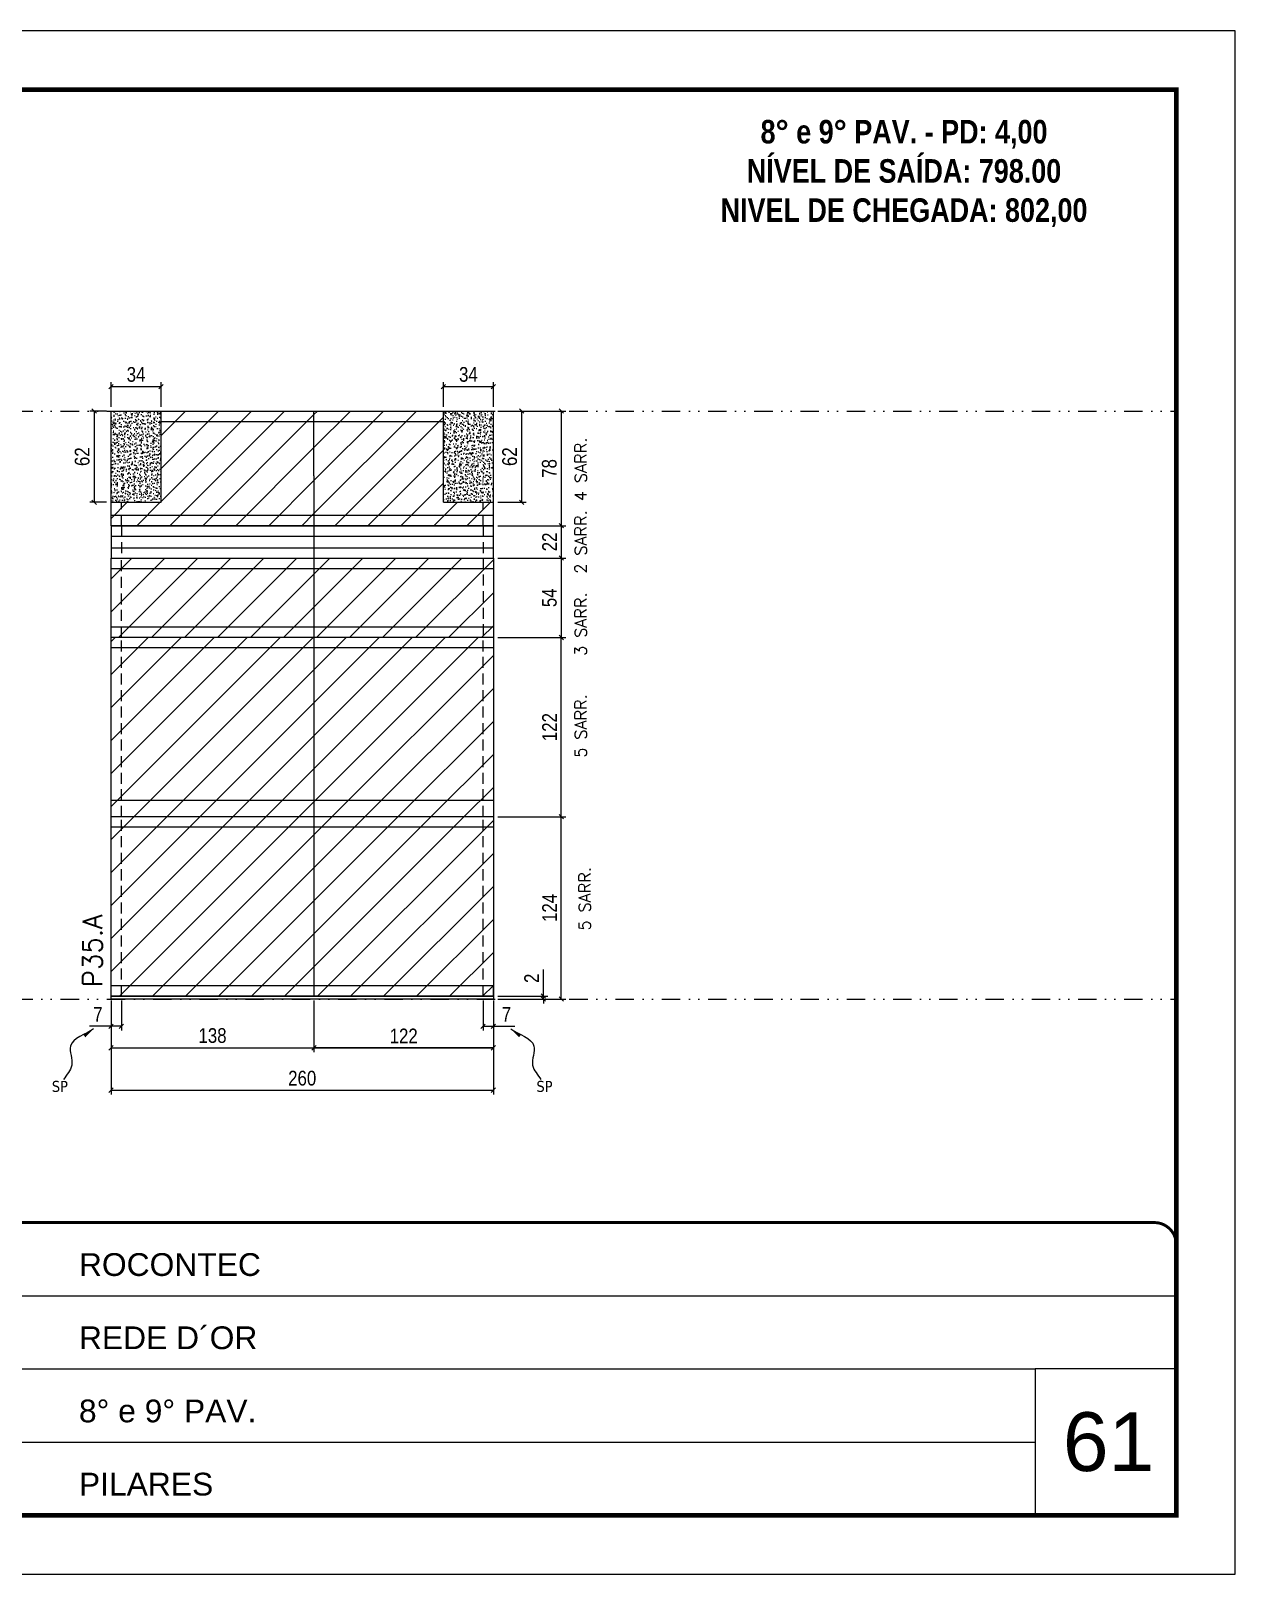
# Model space of a CAD drawing. Extents: x 28748 to 35002, y 14885 to 43501.
# Drawn here: x 29414 to 30233, y 25222 to 26272 of the extents above; entities that cross this region are included whole.
import ezdxf

# ---------------------------------------------------------------- set-up
doc = ezdxf.new("R2010")
doc.units = 0
for name, pattern in [('CONTINUO', [0]), ('DASHED', [0.75, 0.5, -0.25]), ('DIVIDE2', [0.625, 0.25, -0.125, 0, -0.125, 0, -0.125]), ('HIDDEN', [0.375, 0.25, -0.125])]:
    doc.linetypes.add(name, pattern=pattern)
for name, color, linetype, lineweight in [('CARIMBO', 255, 'Continuous', 9), ('Folhas', 255, 'Continuous', 9), ('Hachura', 251, 'Continuous', 9), ('Sarr 2.2x7', 40, 'Continuous', 9), ('SARRAFO DE PRESSAO', 251, 'DASHED', 9), ('Texto Seção', 7, 'Continuous', 15)]:
    doc.layers.add(name, color=color, linetype=linetype, lineweight=lineweight)
for name, color, linetype in [('COTA', 241, 'Continuous'), ('NOMENCLATURA', 7, 'Continuous'), ('Nível', 160, 'Continuous'), ('Painéis', 200, 'Continuous'), ('SARR_2.2x7', 40, 'Continuous'), ('Sarrafo de Pressão', 42, 'HIDDEN'), ('texto', 7, 'Continuous')]:
    doc.layers.add(name, color=color, linetype=linetype)
doc.styles.add('ARIAL', font='arial.ttf')
doc.styles.add('COTA TECNICA', font='techl___.ttf', dxfattribs={"height": 10})
doc.styles.add('COTA TECNICA-50', font='techl___.ttf', dxfattribs={"height": 10})
doc.styles.add('REGUA-120', font='ROMANS.shx', dxfattribs={"height": 15})
doc.styles.add('ROMANC', font='techb___.ttf', dxfattribs={"height": 2.5})
doc.styles.add('ROMANS', font='romans.shx')
doc.styles.get("Standard").update_dxf_attribs({"font": 'arial.ttf'})
doc.dimstyles.new('COTA PAINEL-50', dxfattribs={"dimtxt": 10, "dimasz": 3, "dimexe": 3, "dimexo": 3, "dimgap": 3, "dimtad": 1, "dimdec": 1, "dimzin": 12, "dimdsep": 46, "dimtxsty": 'COTA TECNICA-50', "dimblk1": 'OBLIQUE', "dimblk2": 'OBLIQUE', "dimsah": 1, "dimcen": 0.9, "dimclrd": 4, "dimclre": 4, "dimclrt": 240, "dimadec": 1, "dimazin": 3, "dimtfac": 1, "dimtdec": 1, "dimtmove": 0, "dimatfit": 3, "dimfxl": 1, "dimtolj": 1, "dimtzin": 12, "dimarcsym": 0})
doc.dimstyles.new('PAINEL', dxfattribs={"dimtxt": 10, "dimasz": 3, "dimexe": 3, "dimexo": 3, "dimgap": 3, "dimtad": 1, "dimdec": 1, "dimzin": 12, "dimdsep": 46, "dimtxsty": 'COTA TECNICA', "dimblk1": 'OBLIQUE', "dimblk2": 'OBLIQUE', "dimsah": 1, "dimcen": 0.9, "dimclrd": 4, "dimclre": 4, "dimclrt": 240, "dimadec": 1, "dimazin": 3, "dimtfac": 1, "dimtdec": 1, "dimtmove": 0, "dimatfit": 3, "dimfxl": 1, "dimtolj": 1, "dimtzin": 12, "dimarcsym": 0})
doc.dimstyles.get("Standard").update_dxf_attribs({"dimtxt": 0.18, "dimasz": 0.18, "dimexe": 0.18, "dimexo": 0.0625, "dimgap": 0.09, "dimtad": 0, "dimtih": 1, "dimtoh": 1, "dimdec": 4, "dimzin": 0, "dimdsep": 46, "dimtxsty": 'Standard', "dimcen": 0.09, "dimadec": 0, "dimazin": 0, "dimtfac": 1, "dimtdec": 4, "dimtofl": 0, "dimtmove": 0, "dimatfit": 3, "dimfxl": 1, "dimtolj": 1, "dimtzin": 0, "dimarcsym": 0})
pattern_1 = [(45, (-105041.158, -3225.212), (-11.2253202, 11.2253202), [])]
pattern_2 = [(45, (22629.309, 32144.585), (-11.22532, 11.22532), [])]
pattern_3 = [(50, (23462.558, 29331.3907), (5.46554, -0.4781726), [0.5715, -6.2865]), (355, (23462.558, 29331.3907), (-1.0573026, 5.7317054), [0.4572, -5.0292175]), (100.451445, (23463.0134, 29331.351), (4.4082374, 5.2535326), [0.4857003, -5.3427073]), (46.1842, (23462.558, 29332.915), (8.132371, -1.26127), [0.85725, -9.42975]), (96.63556, (23463.2356, 29332.81), (7.122124, 7.422784), [0.728551, -8.014068]), (351.18415, (23462.558, 29332.915), (7.122124, 7.422784), [0.685799, -7.543792]), (21, (23463.32, 29332.5337), (4.5484317, -3.067956), [0.5715, -6.2865]), (326, (23463.32, 29332.5337), (1.854061, 5.525639), [0.4572, -5.0292]), (71.451445, (23463.699, 29332.278), (6.4024926, 2.457683), [0.4857003, -5.342698]), (37.5, (23462.558, 29331.3907), (0.0926581, 2.53665117), [0, -4.96824, 0, -5.1054, 0, -5.04825]), (7.5, (23462.558, 29331.3907), (2.0045899, 3.0054172), [0, -2.91084, 0, -4.85394, 0, -1.92405]), (327.5, (23460.8586, 29331.3907), (4.06771786, -0.1718623), [0, -1.905, 0, -5.9436, 0, -7.8867]), (317.5, (23460.0966, 29331.3907), (4.4438754, 0.7627947), [0, -2.4765, 0, -3.94716, 0, -5.6007])]

# ---------------------------------------------------------------- blocks, each defined once
blk = doc.blocks.new('9999999999')
at = {"color": 30, "linetype": 'CONTINUO'}
for p, q in [((98564.6, 34379.6), (99584, 34379.6)), ((98564.6, 34329.8), (99488, 34329.8)), ((99584, 34329.8), (99488, 34329.8)), ((99488, 34329.8), (99488, 34230.2)), ((98564.6, 34280), (99488, 34280))]:
    blk.add_line(p, q, dxfattribs=at)
at = {"color": 30, "linetype": 'CONTINUO', "const_width": 2}
blk.add_lwpolyline([(99584, 34230.2), (99584, 34414.4, 0.414214), (99569, 34429.4), (98229, 34429.4, 0.414214), (98214, 34414.4), (98214, 34245.2, 0.414214), (98229, 34230.2), (99584, 34230.2)], format="xyb", dxfattribs=at)
at = {"layer": 'Folhas'}
blk.add_lwpolyline([(98139, 34190.2), (99624, 34190.2), (99624, 35240.2), (98139, 35240.2)], close=True, dxfattribs=at)
at = {"layer": 'Folhas', "color": 30, "const_width": 3}
blk.add_lwpolyline([(98214, 34230.2), (99584, 34230.2), (99584, 35200.2), (98214, 35200.2)], close=True, dxfattribs=at)
at = {"color": 7, "linetype": 'Continuous', "ltscale": 5, "style": 'ARIAL'}
for s, height, p in [('ROCONTEC', 15.48, (98837.7, 34393.1)), ('REDE D´OR', 15.48, (98837.7, 34343.3)), ('8° e 9° PAV.', 15.483, (98837.7, 34293.5)), ('PILARES', 15.48, (98837.7, 34243.7))]:
    blk.add_text(s, height=height, dxfattribs=at).set_placement(p)
blk = doc.blocks.new('_Oblique')
at = {"color": 0, "linetype": 'ByBlock', "lineweight": -2}
blk.add_line((-0.5, -0.5), (0.5, 0.5), dxfattribs=at)
blk = doc.blocks.new('*D1100')
at = {"layer": 'COTA', "color": 4, "lineweight": -2, "transparency": 16777216}
for p, q in [((29468.9, 25612.4), (29468.9, 25548.4)), ((29728.9, 25612.4), (29728.9, 25548.4)), ((29468.9, 25551.4), (29728.9, 25551.4))]:
    blk.add_line(p, q, dxfattribs=at)
at = {"layer": 'Defpoints', "color": 0, "transparency": 16777216}
for p in [(29468.9, 25615.4), (29728.9, 25615.4), (29728.9, 25551.4)]:
    blk.add_point(p, dxfattribs=at)
at = {"layer": 'COTA', "color": 4, "lineweight": -2, "transparency": 16777216, "xscale": 3, "yscale": 3, "zscale": 3, "rotation": 180}
blk.add_blockref('_Oblique', (29468.9, 25551.4), dxfattribs=at)
at = {"layer": 'COTA', "color": 4, "lineweight": -2, "transparency": 16777216, "xscale": 3, "yscale": 3, "zscale": 3}
blk.add_blockref('_Oblique', (29728.9, 25551.4), dxfattribs=at)
at = {"layer": 'COTA', "color": 240, "transparency": 16777216, "insert": (29598.9, 25559.5), "char_height": 10, "attachment_point": 5, "style": 'COTA TECNICA'}
blk.add_mtext('\\A1;260', dxfattribs=at)
blk = doc.blocks.new('*D1101')
at = {"layer": 'COTA', "color": 4, "lineweight": -2, "transparency": 16777216}
for p, q in [((29468.9, 25610.4), (29468.9, 25591.9)), ((29475.9, 25612.4), (29475.9, 25591.9)), ((29468.9, 25594.9), (29454.2, 25594.9)), ((29475.9, 25594.9), (29468.9, 25594.9))]:
    blk.add_line(p, q, dxfattribs=at)
at = {"layer": 'Defpoints', "color": 0, "transparency": 16777216}
for p in [(29468.9, 25613.4), (29475.9, 25615.4), (29468.9, 25594.9)]:
    blk.add_point(p, dxfattribs=at)
at = {"layer": 'COTA', "color": 4, "lineweight": -2, "transparency": 16777216, "xscale": 3, "yscale": 3, "zscale": 3, "rotation": 180}
blk.add_blockref('_Oblique', (29468.9, 25594.9), dxfattribs=at)
at = {"layer": 'COTA', "color": 4, "lineweight": -2, "transparency": 16777216, "xscale": 3, "yscale": 3, "zscale": 3}
blk.add_blockref('_Oblique', (29475.9, 25594.9), dxfattribs=at)
at = {"layer": 'COTA', "color": 240, "transparency": 16777216, "insert": (29460, 25603), "char_height": 10, "attachment_point": 5, "style": 'COTA TECNICA-50'}
blk.add_mtext('\\A1;7', dxfattribs=at)
blk = doc.blocks.new('*D1102')
at = {"layer": 'COTA', "color": 4, "lineweight": -2, "transparency": 16777216}
for p, q in [((29721.9, 25612.4), (29721.9, 25591.9)), ((29728.9, 25610.4), (29728.9, 25591.9)), ((29721.9, 25594.9), (29728.9, 25594.9)), ((29728.9, 25594.9), (29743.6, 25594.9))]:
    blk.add_line(p, q, dxfattribs=at)
at = {"layer": 'Defpoints', "color": 0, "transparency": 16777216}
for p in [(29721.9, 25615.4), (29728.9, 25613.4), (29728.9, 25594.9)]:
    blk.add_point(p, dxfattribs=at)
at = {"layer": 'COTA', "color": 4, "lineweight": -2, "transparency": 16777216, "xscale": 3, "yscale": 3, "zscale": 3, "rotation": 180}
blk.add_blockref('_Oblique', (29721.9, 25594.9), dxfattribs=at)
at = {"layer": 'COTA', "color": 4, "lineweight": -2, "transparency": 16777216, "xscale": 3, "yscale": 3, "zscale": 3}
blk.add_blockref('_Oblique', (29728.9, 25594.9), dxfattribs=at)
at = {"layer": 'COTA', "color": 240, "transparency": 16777216, "insert": (29737.8, 25603), "char_height": 10, "attachment_point": 5, "style": 'COTA TECNICA-50'}
blk.add_mtext('\\A1;7', dxfattribs=at)
blk = doc.blocks.new('*D1103')
at = {"layer": 'COTA', "color": 4, "lineweight": -2, "transparency": 16777216}
for p, q in [((29731.9, 25737.4), (29778.1, 25737.4)), ((29775.1, 25613.4), (29775.1, 25737.4)), ((29731.9, 25613.4), (29778.1, 25613.4))]:
    blk.add_line(p, q, dxfattribs=at)
at = {"layer": 'Defpoints', "color": 0, "transparency": 16777216}
for p in [(29728.9, 25737.4), (29775.1, 25737.4), (29728.9, 25613.4)]:
    blk.add_point(p, dxfattribs=at)
at = {"layer": 'COTA', "color": 4, "lineweight": -2, "transparency": 16777216, "xscale": 3, "yscale": 3, "zscale": 3}
for p, rotation in [((29775.1, 25737.4), 90), ((29775.1, 25613.4), 270)]:
    blk.add_blockref('_Oblique', p, dxfattribs=dict(at, rotation=rotation))
at = {"layer": 'COTA', "color": 240, "transparency": 16777216, "insert": (29767.1, 25675.4), "char_height": 10, "attachment_point": 5, "rotation": 90, "style": 'COTA TECNICA-50'}
blk.add_mtext('\\A1;124', dxfattribs=at)
blk = doc.blocks.new('*D1104')
at = {"layer": 'COTA', "color": 4, "lineweight": -2, "transparency": 16777216}
for p, q in [((29762.9, 25615.4), (29762.9, 25633.5)), ((29731.9, 25615.4), (29765.9, 25615.4)), ((29731.9, 25613.4), (29765.9, 25613.4)), ((29762.9, 25613.4), (29762.9, 25615.4)), ((29762.9, 25613.4), (29762.9, 25610.4))]:
    blk.add_line(p, q, dxfattribs=at)
at = {"layer": 'Defpoints', "color": 0, "transparency": 16777216}
for p in [(29728.9, 25615.4), (29728.9, 25613.4), (29762.9, 25613.4)]:
    blk.add_point(p, dxfattribs=at)
at = {"layer": 'COTA', "color": 4, "lineweight": -2, "transparency": 16777216, "xscale": 3, "yscale": 3, "zscale": 3}
for p, rotation in [((29762.9, 25615.4), 270), ((29762.9, 25613.4), 90)]:
    blk.add_blockref('_Oblique', p, dxfattribs=dict(at, rotation=rotation))
at = {"layer": 'COTA', "color": 240, "transparency": 16777216, "insert": (29754.9, 25627.5), "char_height": 10, "attachment_point": 5, "rotation": 90, "style": 'COTA TECNICA-50'}
blk.add_mtext('\\A1;2', dxfattribs=at)
blk = doc.blocks.new('*D1105')
at = {"layer": 'COTA', "color": 4, "linetype": 'ByBlock', "lineweight": -2, "transparency": 16777216}
for p, q in [((29731.9, 25859.4), (29778.1, 25859.4)), ((29775.1, 25737.4), (29775.1, 25859.4)), ((29731.9, 25737.4), (29778.1, 25737.4))]:
    blk.add_line(p, q, dxfattribs=at)
at = {"layer": 'Defpoints', "color": 0, "linetype": 'ByBlock', "transparency": 16777216}
for p in [(29728.9, 25859.4), (29775.1, 25859.4), (29728.9, 25737.4)]:
    blk.add_point(p, dxfattribs=at)
at = {"layer": 'COTA', "color": 4, "linetype": 'ByBlock', "lineweight": -2, "transparency": 16777216, "xscale": 3, "yscale": 3, "zscale": 3}
for p, rotation in [((29775.1, 25859.4), 90), ((29775.1, 25737.4), 270)]:
    blk.add_blockref('_Oblique', p, dxfattribs=dict(at, rotation=rotation))
at = {"layer": 'COTA', "color": 240, "linetype": 'ByBlock', "transparency": 16777216, "insert": (29767.1, 25798.4), "char_height": 10, "attachment_point": 5, "rotation": 90, "style": 'COTA TECNICA'}
blk.add_mtext('\\A1;122', dxfattribs=at)
blk = doc.blocks.new('*D1888')
at = {"layer": 'COTA', "color": 4, "linetype": 'ByBlock', "lineweight": -2, "transparency": 16777216}
for p, q in [((29606.9, 25612.4), (29606.9, 25577.2)), ((29728.9, 25612.4), (29728.9, 25577.2)), ((29728.9, 25580.2), (29606.9, 25580.2))]:
    blk.add_line(p, q, dxfattribs=at)
at = {"layer": 'Defpoints', "color": 0, "linetype": 'ByBlock', "transparency": 16777216}
for p in [(29606.9, 25615.4), (29728.9, 25615.4), (29606.9, 25580.2)]:
    blk.add_point(p, dxfattribs=at)
at = {"layer": 'COTA', "color": 4, "linetype": 'ByBlock', "lineweight": -2, "transparency": 16777216, "xscale": 3, "yscale": 3, "zscale": 3, "rotation": 180}
blk.add_blockref('_Oblique', (29606.9, 25580.2), dxfattribs=at)
at = {"layer": 'COTA', "color": 4, "linetype": 'ByBlock', "lineweight": -2, "transparency": 16777216, "xscale": 3, "yscale": 3, "zscale": 3}
blk.add_blockref('_Oblique', (29728.9, 25580.2), dxfattribs=at)
at = {"layer": 'COTA', "color": 240, "linetype": 'ByBlock', "transparency": 16777216, "insert": (29667.9, 25588.3), "char_height": 10, "attachment_point": 5, "style": 'COTA TECNICA'}
blk.add_mtext('\\A1;122', dxfattribs=at)
blk = doc.blocks.new('*D1889')
at = {"layer": 'COTA', "color": 4, "linetype": 'ByBlock', "lineweight": -2, "transparency": 16777216}
for p, q in [((29606.9, 25612.4), (29606.9, 25577.2)), ((29728.9, 25610.4), (29728.9, 25577.2)), ((29606.9, 25580.2), (29728.9, 25580.2))]:
    blk.add_line(p, q, dxfattribs=at)
at = {"layer": 'Defpoints', "color": 0, "linetype": 'ByBlock', "transparency": 16777216}
for p in [(29606.9, 25615.4), (29728.9, 25613.4), (29728.9, 25580.2)]:
    blk.add_point(p, dxfattribs=at)
at = {"layer": 'COTA', "color": 4, "linetype": 'ByBlock', "lineweight": -2, "transparency": 16777216, "xscale": 3, "yscale": 3, "zscale": 3, "rotation": 180}
blk.add_blockref('_Oblique', (29606.9, 25580.2), dxfattribs=at)
at = {"layer": 'COTA', "color": 4, "linetype": 'ByBlock', "lineweight": -2, "transparency": 16777216, "xscale": 3, "yscale": 3, "zscale": 3}
blk.add_blockref('_Oblique', (29728.9, 25580.2), dxfattribs=at)
at = {"layer": 'COTA', "color": 240, "linetype": 'ByBlock', "transparency": 16777216, "insert": (29667.9, 25588.3), "char_height": 10, "attachment_point": 5, "style": 'COTA TECNICA'}
blk.add_mtext('\\A1;122', dxfattribs=at)
blk = doc.blocks.new('*D1953')
at = {"layer": 'COTA', "color": 4, "linetype": 'ByBlock', "lineweight": -2, "transparency": 16777216}
for p, q in [((29468.9, 25610.4), (29468.9, 25577.2)), ((29606.9, 25612.4), (29606.9, 25577.2)), ((29468.9, 25580.2), (29606.9, 25580.2))]:
    blk.add_line(p, q, dxfattribs=at)
at = {"layer": 'Defpoints', "color": 0, "linetype": 'ByBlock', "transparency": 16777216}
for p in [(29468.9, 25613.4), (29606.9, 25615.4), (29606.9, 25580.2)]:
    blk.add_point(p, dxfattribs=at)
at = {"layer": 'COTA', "color": 4, "linetype": 'ByBlock', "lineweight": -2, "transparency": 16777216, "xscale": 3, "yscale": 3, "zscale": 3, "rotation": 180}
blk.add_blockref('_Oblique', (29468.9, 25580.2), dxfattribs=at)
at = {"layer": 'COTA', "color": 4, "linetype": 'ByBlock', "lineweight": -2, "transparency": 16777216, "xscale": 3, "yscale": 3, "zscale": 3}
blk.add_blockref('_Oblique', (29606.9, 25580.2), dxfattribs=at)
at = {"layer": 'COTA', "color": 240, "linetype": 'ByBlock', "transparency": 16777216, "insert": (29537.9, 25588.5), "char_height": 10, "attachment_point": 5, "style": 'COTA TECNICA'}
blk.add_mtext('\\A1;138', dxfattribs=at)
blk = doc.blocks.new('*D1957')
at = {"layer": 'COTA', "color": 4, "lineweight": -2, "transparency": 16777216}
for p, q in [((29731.9, 26013.4), (29778.1, 26013.4)), ((29775.1, 26013.4), (29775.1, 25935.4)), ((29731.9, 25935.4), (29778.1, 25935.4))]:
    blk.add_line(p, q, dxfattribs=at)
at = {"layer": 'Defpoints', "color": 0, "transparency": 16777216}
for p in [(29728.9, 26013.4), (29728.9, 25935.4), (29775.1, 25935.4)]:
    blk.add_point(p, dxfattribs=at)
at = {"layer": 'COTA', "color": 4, "lineweight": -2, "transparency": 16777216, "xscale": 3, "yscale": 3, "zscale": 3}
for p, rotation in [((29775.1, 26013.4), 90), ((29775.1, 25935.4), 270)]:
    blk.add_blockref('_Oblique', p, dxfattribs=dict(at, rotation=rotation))
at = {"layer": 'COTA', "color": 240, "transparency": 16777216, "insert": (29767, 25974.4), "char_height": 10, "attachment_point": 5, "rotation": 90, "style": 'COTA TECNICA'}
blk.add_mtext('\\A1;78', dxfattribs=at)
blk = doc.blocks.new('*D1911')
at = {"layer": 'COTA', "color": 4, "lineweight": -2, "transparency": 16777216}
for p, q in [((29731.9, 26013.4), (29751.1, 26013.4)), ((29748.1, 26013.4), (29748.1, 25951.4)), ((29731.9, 25951.4), (29751.1, 25951.4))]:
    blk.add_line(p, q, dxfattribs=at)
at = {"layer": 'Defpoints', "color": 0, "transparency": 16777216}
for p in [(29728.9, 26013.4), (29728.9, 25951.4), (29748.1, 25951.4)]:
    blk.add_point(p, dxfattribs=at)
at = {"layer": 'COTA', "color": 4, "lineweight": -2, "transparency": 16777216, "xscale": 3, "yscale": 3, "zscale": 3}
for p, rotation in [((29748.1, 26013.4), 90), ((29748.1, 25951.4), 270)]:
    blk.add_blockref('_Oblique', p, dxfattribs=dict(at, rotation=rotation))
at = {"layer": 'COTA', "color": 240, "transparency": 16777216, "insert": (29740, 25982.4), "char_height": 10, "attachment_point": 5, "rotation": 90, "style": 'COTA TECNICA'}
blk.add_mtext('\\A1;62', dxfattribs=at)
blk = doc.blocks.new('*D1912')
at = {"layer": 'COTA', "color": 4, "lineweight": -2, "transparency": 16777216}
for p, q in [((29694.9, 26016.4), (29694.9, 26033.1)), ((29694.9, 26030.1), (29728.9, 26030.1)), ((29728.9, 26016.4), (29728.9, 26033.1))]:
    blk.add_line(p, q, dxfattribs=at)
at = {"layer": 'Defpoints', "color": 0, "transparency": 16777216}
for p in [(29728.9, 26030.1), (29694.9, 26013.4), (29728.9, 26013.4)]:
    blk.add_point(p, dxfattribs=at)
at = {"layer": 'COTA', "color": 4, "lineweight": -2, "transparency": 16777216, "xscale": 3, "yscale": 3, "zscale": 3, "rotation": 180}
blk.add_blockref('_Oblique', (29694.9, 26030.1), dxfattribs=at)
at = {"layer": 'COTA', "color": 4, "lineweight": -2, "transparency": 16777216, "xscale": 3, "yscale": 3, "zscale": 3}
blk.add_blockref('_Oblique', (29728.9, 26030.1), dxfattribs=at)
at = {"layer": 'COTA', "color": 240, "transparency": 16777216, "insert": (29711.9, 26038.3), "char_height": 10, "attachment_point": 5, "style": 'COTA TECNICA'}
blk.add_mtext('\\A1;34', dxfattribs=at)
blk = doc.blocks.new('*D1913')
at = {"layer": 'COTA', "color": 4, "lineweight": -2, "transparency": 16777216}
for p, q in [((29468.9, 26016.4), (29468.9, 26033.1)), ((29468.9, 26030.1), (29502.9, 26030.1)), ((29502.9, 26016.4), (29502.9, 26033.1))]:
    blk.add_line(p, q, dxfattribs=at)
at = {"layer": 'Defpoints', "color": 0, "transparency": 16777216}
for p in [(29502.9, 26030.1), (29468.9, 26013.4), (29502.9, 26013.4)]:
    blk.add_point(p, dxfattribs=at)
at = {"layer": 'COTA', "color": 4, "lineweight": -2, "transparency": 16777216, "xscale": 3, "yscale": 3, "zscale": 3, "rotation": 180}
blk.add_blockref('_Oblique', (29468.9, 26030.1), dxfattribs=at)
at = {"layer": 'COTA', "color": 4, "lineweight": -2, "transparency": 16777216, "xscale": 3, "yscale": 3, "zscale": 3}
blk.add_blockref('_Oblique', (29502.9, 26030.1), dxfattribs=at)
at = {"layer": 'COTA', "color": 240, "transparency": 16777216, "insert": (29485.9, 26038.3), "char_height": 10, "attachment_point": 5, "style": 'COTA TECNICA'}
blk.add_mtext('\\A1;34', dxfattribs=at)
blk = doc.blocks.new('*D2075')
at = {"layer": 'COTA', "color": 4, "lineweight": -2, "transparency": 16777216}
for p, q in [((29465.9, 26013.4), (29454.4, 26013.4)), ((29457.4, 26013.4), (29457.4, 25951.4)), ((29465.9, 25951.4), (29454.4, 25951.4))]:
    blk.add_line(p, q, dxfattribs=at)
at = {"layer": 'Defpoints', "color": 0, "transparency": 16777216}
for p in [(29468.9, 26013.4), (29457.4, 25951.4), (29468.9, 25951.4)]:
    blk.add_point(p, dxfattribs=at)
at = {"layer": 'COTA', "color": 4, "lineweight": -2, "transparency": 16777216, "xscale": 3, "yscale": 3, "zscale": 3}
for p, rotation in [((29457.4, 26013.4), 90), ((29457.4, 25951.4), 270)]:
    blk.add_blockref('_Oblique', p, dxfattribs=dict(at, rotation=rotation))
at = {"layer": 'COTA', "color": 240, "transparency": 16777216, "insert": (29449.3, 25982.4), "char_height": 10, "attachment_point": 5, "rotation": 90, "style": 'COTA TECNICA-50'}
blk.add_mtext('\\A1;62', dxfattribs=at)
blk = doc.blocks.new('*D2326')
at = {"layer": 'COTA', "color": 4, "lineweight": -2, "transparency": 16777216}
for p, q in [((29731.9, 25913.4), (29778.1, 25913.4)), ((29775.1, 25913.4), (29775.1, 25859.4)), ((29731.9, 25859.4), (29778.1, 25859.4))]:
    blk.add_line(p, q, dxfattribs=at)
at = {"layer": 'Defpoints', "color": 0, "transparency": 16777216}
for p in [(29728.9, 25913.4), (29728.9, 25859.4), (29775.1, 25859.4)]:
    blk.add_point(p, dxfattribs=at)
at = {"layer": 'COTA', "color": 4, "lineweight": -2, "transparency": 16777216, "xscale": 3, "yscale": 3, "zscale": 3}
for p, rotation in [((29775.1, 25913.4), 90), ((29775.1, 25859.4), 270)]:
    blk.add_blockref('_Oblique', p, dxfattribs=dict(at, rotation=rotation))
at = {"layer": 'COTA', "color": 240, "transparency": 16777216, "insert": (29767, 25886.4), "char_height": 10, "attachment_point": 5, "rotation": 90, "style": 'COTA TECNICA'}
blk.add_mtext('\\A1;54', dxfattribs=at)
blk = doc.blocks.new('*D2480')
at = {"layer": 'COTA', "color": 4, "lineweight": -2, "transparency": 16777216}
for p, q in [((29731.9, 25935.4), (29778.1, 25935.4)), ((29775.1, 25935.4), (29775.1, 25913.4)), ((29731.9, 25913.4), (29778.1, 25913.4))]:
    blk.add_line(p, q, dxfattribs=at)
at = {"layer": 'Defpoints', "color": 0, "transparency": 16777216}
for p in [(29728.9, 25935.4), (29728.9, 25913.4), (29775.1, 25913.4)]:
    blk.add_point(p, dxfattribs=at)
at = {"layer": 'COTA', "color": 4, "lineweight": -2, "transparency": 16777216, "xscale": 3, "yscale": 3, "zscale": 3}
for p, rotation in [((29775.1, 25935.4), 90), ((29775.1, 25913.4), 270)]:
    blk.add_blockref('_Oblique', p, dxfattribs=dict(at, rotation=rotation))
at = {"layer": 'COTA', "color": 240, "transparency": 16777216, "insert": (29767.1, 25924.4), "char_height": 10, "attachment_point": 5, "rotation": 90, "style": 'COTA TECNICA'}
blk.add_mtext('\\A1;22', dxfattribs=at)

msp = doc.modelspace()

# ---------------------------------------------------------------- hatches: boundary and pattern name
at = {"layer": 'COTA', "linetype": 'ByBlock'}
h = msp.add_hatch(dxfattribs=at)
h.set_pattern_fill('AR-CONC', color=256, scale=0.03)
h.set_pattern_definition(pattern_3)
h.paths.add_polyline_path([(29468.89, 25951.4), (29502.89, 25951.4), (29502.89, 26013.4), (29468.89, 26013.4)])
h = msp.add_hatch(dxfattribs=at)
h.set_pattern_fill('AR-CONC', color=256, scale=0.03)
h.set_pattern_definition(pattern_3)
h.paths.add_polyline_path([(29728.89, 26013.4), (29694.89, 26013.4), (29694.89, 25951.4), (29728.89, 25951.4)])
at = {"layer": 'Hachura', "linetype": 'ByBlock'}
h = msp.add_hatch(dxfattribs=at)
h.set_pattern_fill('ANSI31', color=256, scale=5)
h.set_pattern_definition(pattern_2)
h.paths.add_polyline_path([(29468.89, 25935.4), (29606.89, 25935.4), (29606.89, 25969.4), (29606.89, 26013.4), (29502.89, 26013.4), (29502.89, 25951.4), (29468.89, 25951.4)])
h = msp.add_hatch(dxfattribs=at)
h.set_pattern_fill('ANSI31', color=256, scale=5)
h.set_pattern_definition(pattern_2)
h.paths.add_polyline_path([(29606.89, 25935.4), (29728.89, 25935.4), (29728.89, 25951.4), (29694.89, 25951.4), (29694.89, 26013.4), (29606.89, 26013.4), (29606.89, 25969.4)])
at = {"layer": 'Hachura'}
h = msp.add_hatch(dxfattribs=at)
h.set_pattern_fill('ANSI31', color=256, scale=5)
h.paths.add_polyline_path([(29606.89, 25913.4), (29468.89, 25913.4), (29468.89, 25859.4), (29606.89, 25859.4)])
h = msp.add_hatch(dxfattribs=at)
h.set_pattern_fill('ANSI31', color=256, scale=5)
h.paths.add_polyline_path([(29728.89, 25913.4), (29606.89, 25913.4), (29606.89, 25859.4), (29728.89, 25859.4)])
at = {"layer": 'Hachura', "linetype": 'ByBlock'}
h = msp.add_hatch(dxfattribs=at)
h.set_pattern_fill('ANSI31', color=256, scale=5)
h.set_pattern_definition(pattern_1)
h.paths.add_polyline_path([(29468.89, 25859.4), (29468.89, 25737.4), (29606.89, 25737.4), (29606.89, 25859.4)])
h = msp.add_hatch(dxfattribs=at)
h.set_pattern_fill('ANSI31', color=256, scale=5)
h.set_pattern_definition(pattern_1)
h.paths.add_polyline_path([(29606.89, 25737.4), (29728.89, 25737.4), (29728.89, 25859.4), (29606.89, 25859.4)])
h = msp.add_hatch(dxfattribs=at)
h.set_pattern_fill('ANSI31', color=256, scale=5)
h.set_pattern_definition(pattern_1)
h.paths.add_polyline_path([(29606.89, 25737.4), (29468.89, 25737.4), (29468.89, 25615.4), (29606.89, 25615.4)])
h = msp.add_hatch(dxfattribs=at)
h.set_pattern_fill('ANSI31', color=256, scale=5)
h.set_pattern_definition(pattern_1)
h.paths.add_polyline_path([(29606.89, 25737.4), (29606.89, 25615.4), (29728.89, 25615.4), (29728.89, 25737.4)])

# ---------------------------------------------------------------- linework, layer by layer
at = {"layer": 'COTA', "linetype": 'ByBlock'}
for p, q in [((29468.89, 25951.4), (29468.89, 26013.4)), ((29468.89, 26013.4), (29502.89, 26013.4)), ((29694.89, 26013.4), (29728.89, 26013.4)), ((29728.89, 25951.4), (29728.89, 26013.4))]:
    msp.add_line(p, q, dxfattribs=at)
at = {"layer": 'Nível', "color": 4, "linetype": 'DIVIDE2', "ltscale": 50}
for p, q in [((29183, 26013.4), (30193.34, 26013.4)), ((29183, 25613.4), (30193.34, 25613.4))]:
    msp.add_line(p, q, dxfattribs=at)
at = {"layer": 'Painéis'}
for p, q in [((29502.89, 25951.4), (29502.89, 26013.4)), ((29502.89, 26013.4), (29606.89, 26013.4)), ((29606.89, 25969.4), (29606.89, 26013.4)), ((29606.89, 26013.4), (29694.89, 26013.4)), ((29694.89, 25951.4), (29694.89, 26013.4)), ((29606.89, 25969.4), (29606.89, 25935.4)), ((29468.89, 25935.4), (29468.89, 25951.4)), ((29468.89, 25951.4), (29502.89, 25951.4)), ((29694.89, 25951.4), (29728.89, 25951.4)), ((29728.89, 25935.4), (29728.89, 25951.4)), ((29728.89, 25935.4), (29468.89, 25935.4)), ((29468.89, 25935.4), (29728.89, 25935.4)), ((29468.89, 25935.4), (29728.89, 25935.4)), ((29468.89, 25935.4), (29468.89, 25913.4)), ((29606.89, 25935.4), (29606.89, 25913.4)), ((29728.89, 25913.4), (29728.89, 25935.4)), ((29468.89, 25859.4), (29468.89, 25913.4)), ((29468.89, 25913.4), (29728.89, 25913.4)), ((29606.89, 25913.4), (29606.89, 25859.4)), ((29728.89, 25913.4), (29728.89, 25859.4)), ((29468.89, 25615.4), (29468.89, 25859.4)), ((29728.89, 25859.4), (29468.89, 25859.4)), ((29606.89, 25859.4), (29606.89, 25615.4)), ((29728.89, 25859.4), (29728.89, 25615.4)), ((29728.89, 25737.4), (29468.89, 25737.4)), ((29468.89, 25615.4), (29728.89, 25615.4))]:
    msp.add_line(p, q, dxfattribs=at)
msp.add_lwpolyline([(29468.89, 25615.4), (29728.89, 25615.4), (29728.89, 25613.4), (29468.89, 25613.4)], close=True, dxfattribs=at)
at = {"layer": 'Sarr 2.2x7'}
for p, q in [((29728.89, 25748.4), (29468.89, 25748.4)), ((29728.89, 25730.4), (29468.89, 25730.4)), ((29728.89, 25622.4), (29468.89, 25622.4)), ((29728.89, 25615.4), (29468.89, 25615.4))]:
    msp.add_line(p, q, dxfattribs=at)
at = {"layer": 'Sarr 2.2x7', "linetype": 'Continuous'}
for p, q in [((29468.89, 25737.4), (29468.89, 25744.4)), ((29468.89, 25615.4), (29468.89, 25622.4)), ((29728.89, 25615.4), (29728.89, 25622.4))]:
    msp.add_line(p, q, dxfattribs=at)
at = {"layer": 'SARR_2.2x7'}
for p, q in [((29502.89, 26006.4), (29606.89, 26006.4)), ((29606.89, 26006.4), (29694.89, 26006.4)), ((29606.89, 25942.4), (29468.89, 25942.4)), ((29728.89, 25942.4), (29606.89, 25942.4)), ((29468.89, 25928.4), (29728.89, 25928.4)), ((29468.89, 25920.4), (29728.89, 25920.4)), ((29468.89, 25906.4), (29728.89, 25906.4)), ((29728.89, 25866.4), (29468.89, 25866.4)), ((29728.89, 25852.4), (29468.89, 25852.4))]:
    msp.add_line(p, q, dxfattribs=at)
at = {"layer": 'Sarrafo de Pressão', "ltscale": 30}
for p, q in [((29475.89, 25935.4), (29475.89, 25951.4)), ((29721.89, 25935.4), (29721.89, 25951.4)), ((29475.89, 25935.4), (29475.89, 25913.4)), ((29721.89, 25935.4), (29721.89, 25913.4)), ((29475.89, 25859.4), (29475.89, 25913.4)), ((29721.89, 25913.4), (29721.89, 25859.4)), ((29475.89, 25737.4), (29475.89, 25859.4)), ((29721.89, 25737.4), (29721.89, 25859.4)), ((29475.89, 25615.4), (29475.89, 25737.4)), ((29721.89, 25615.4), (29721.89, 25737.4))]:
    msp.add_line(p, q, dxfattribs=at)

# ---------------------------------------------------------------- block references
at = {"layer": 'SARRAFO DE PRESSAO', "color": 6, "linetype": 'ByBlock'}
msp.add_blockref('9999999999', (-69390.64, -8968.09), dxfattribs=at)

# ---------------------------------------------------------------- texts
at = {"layer": 'CARIMBO', "style": 'ARIAL'}
msp.add_text('61', height=40, dxfattribs=at).set_placement((30116.2, 25292.26))
at = {"layer": 'NOMENCLATURA', "color": 2, "insert": (30008.17, 26238.18), "char_height": 16, "attachment_point": 2, "style": 'ROMANC'}
msp.add_mtext_dynamic_manual_height_columns('\\P8° e 9° PAV. - PD: 4,00\\PNÍVEL DE SAÍDA: 798.00\\PNIVEL DE CHEGADA: 802,00', width=300.2766, gutter_width=1, heights=[0], dxfattribs=at)
at = {"layer": 'texto', "color": 0, "char_height": 7.5, "attachment_point": 5}
for insert in [(29434.11, 25553.91), (29763.67, 25553.91)]:
    msp.add_mtext('{\\fTahoma|b0|i0|c0|p34;\\C4;SP}', dxfattribs=dict(at, insert=insert))
at = {"layer": 'Texto Seção', "linetype": 'Continuous', "style": 'ROMANS'}
for s, p in [('4 SARR.', (29792.33, 25952.2)), ('2 SARR.', (29792.33, 25902.79)), ('3 SARR.', (29792.33, 25846.89)), ('5 SARR.', (29792.33, 25777.62)), ('5 SARR.', (29795.04, 25660.03))]:
    msp.add_text(s, height=8, rotation=90, dxfattribs=at).set_placement(p)
at = {"layer": 'Texto Seção', "style": 'REGUA-120'}
msp.add_text('P35.A', height=13, rotation=90, dxfattribs=at).set_placement((29462.74, 25621.47))

# ---------------------------------------------------------------- dimensions: what is measured, and where the dimension line sits
at = {"layer": 'COTA'}
for base, p1, p2, dimstyle, picture, middle in [((29502.89, 26030.06), (29468.89, 26013.4), (29502.89, 26013.4), 'PAINEL', '*D1913', (29485.89, 26038.28)), ((29728.89, 26030.06), (29694.89, 26013.4), (29728.89, 26013.4), 'PAINEL', '*D1912', (29711.89, 26038.28)), ((29728.89, 25594.89), (29721.89, 25615.4), (29728.89, 25613.4), 'COTA PAINEL-50', '*D1102', (29737.76, 25602.96))]:
    dim = msp.add_linear_dim(base=base, p1=p1, p2=p2, dimstyle=dimstyle, dxfattribs=at)
    dim.commit()
    dim.dimension.update_dxf_attribs({"geometry": picture, "text_midpoint": middle})
for base, p1, p2, angle, dimstyle, picture, middle in [((29457.43, 25951.4), (29468.89, 26013.4), (29468.89, 25951.4), 90, 'COTA PAINEL-50', '*D2075', (29449.33, 25982.4)), ((29775.13, 25935.4), (29728.89, 26013.4), (29728.89, 25935.4), 90, 'PAINEL', '*D1957', (29767.04, 25974.4)), ((29748.08, 25951.4), (29728.89, 26013.4), (29728.89, 25951.4), 90, 'PAINEL', '*D1911', (29739.97, 25982.4)), ((29775.13, 25859.4), (29728.89, 25913.4), (29728.89, 25859.4), 90, 'PAINEL', '*D2326', (29767.02, 25886.4)), ((29775.13, 25737.4), (29728.89, 25613.4), (29728.89, 25737.4), 90, 'COTA PAINEL-50', '*D1103', (29767.06, 25675.4)), ((29468.89, 25594.89), (29475.89, 25615.4), (29468.89, 25613.4), 180, 'COTA PAINEL-50', '*D1101', (29460.03, 25602.96))]:
    dim = msp.add_linear_dim(base=base, p1=p1, p2=p2, angle=angle, dimstyle=dimstyle, dxfattribs=at)
    dim.commit()
    dim.dimension.update_dxf_attribs({"geometry": picture, "text_midpoint": middle})
for base, p1, p2, dimstyle, picture, middle in [((29775.13, 25913.4), (29728.89, 25935.4), (29728.89, 25913.4), 'PAINEL', '*D2480', (29775.13, 25924.4)), ((29762.9, 25613.4), (29728.89, 25615.4), (29728.89, 25613.4), 'COTA PAINEL-50', '*D1104', (29762.9, 25627.46))]:
    dim = msp.add_linear_dim(base=base, p1=p1, p2=p2, angle=90, dimstyle=dimstyle, dxfattribs=at)
    dim.commit()
    dim.dimension.update_dxf_attribs({"geometry": picture, "text_midpoint": middle, "dimtype": 160})
at = {"layer": 'COTA', "linetype": 'ByBlock'}
dim = msp.add_linear_dim(base=(29775.13, 25859.4), p1=(29728.89, 25737.4), p2=(29728.89, 25859.4), angle=90, dimstyle='PAINEL', dxfattribs=at)
dim.commit()
dim.dimension.update_dxf_attribs({"geometry": '*D1105', "text_midpoint": (29767.07, 25798.4)})
at = {"layer": 'COTA'}
dim = msp.add_linear_dim(base=(29728.89, 25551.45), p1=(29468.89, 25615.4), p2=(29728.89, 25615.4), dimstyle='PAINEL', override={"dimarcsym": 2}, dxfattribs=at)
dim.commit()
dim.dimension.update_dxf_attribs({"geometry": '*D1100', "text_midpoint": (29598.89, 25559.55)})
at = {"layer": 'COTA', "linetype": 'ByBlock'}
for p1, picture, middle in [((29468.89, 25613.4), '*D1953', (29537.89, 25588.45)), ((29728.89, 25615.4), '*D1888', (29667.89, 25588.27))]:
    dim = msp.add_linear_dim(base=(29606.89, 25580.21), p1=p1, p2=(29606.89, 25615.4), dimstyle='PAINEL', dxfattribs=at)
    dim.commit()
    dim.dimension.update_dxf_attribs({"geometry": picture, "text_midpoint": middle})
dim = msp.add_linear_dim(base=(29728.89, 25580.21), p1=(29606.89, 25615.4), p2=(29728.89, 25613.4), dimstyle='PAINEL', override={"dimtmove": 1}, dxfattribs=at)
dim.commit()
dim.dimension.update_dxf_attribs({"geometry": '*D1889', "text_midpoint": (29667.89, 25588.27)})

# ---------------------------------------------------------------- leaders
at = {"layer": 'COTA', "path_type": 1}
for points in [[(29457.06, 25593.22), (29441.28, 25581.39), (29442.2, 25568.38), (29436.65, 25558.6)], [(29740.72, 25593.22), (29756.51, 25581.39), (29755.58, 25568.38), (29761.13, 25558.6)]]:
    msp.add_leader(points, dimstyle='Standard', override={"dimasz": 8}, dxfattribs=at)

doc.saveas('drawing.dxf')
